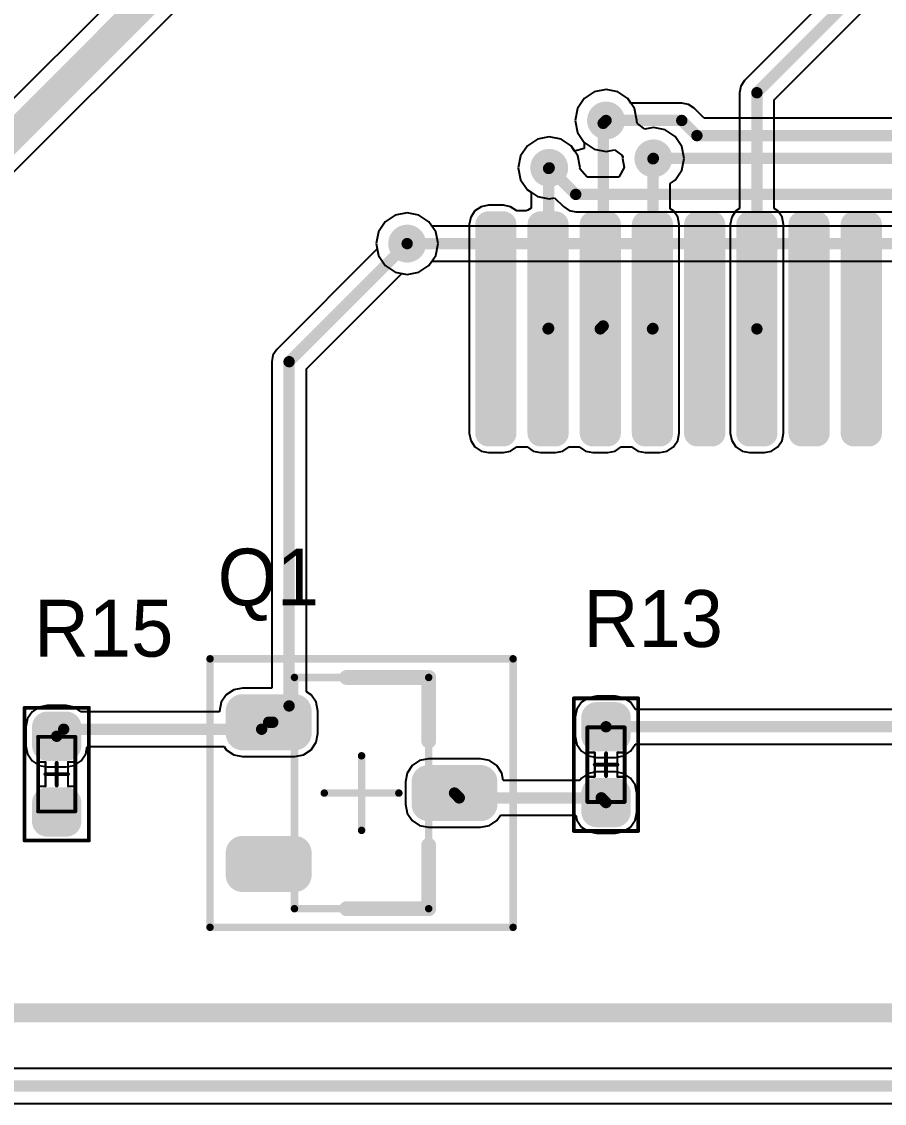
# Model space of a CAD drawing. Header units: millimetres. Extents: x -14 to 86, y -29 to 39.
# Drawn here: x 25.44 to 37.01, y -1.75 to 12.76 of the extents above; entities that cross this region are included whole.
import ezdxf

# ---------------------------------------------------------------- set-up
doc = ezdxf.new("R2010")
doc.units = ezdxf.units.MM
for name, color, linetype in [('BottomLayer', 5, 'Continuous'), ('Mechanical13', 56, 'Continuous'), ('Mechanical14', 56, 'Continuous'), ('Mechanical15', 56, 'Continuous'), ('MultiLayer', 9, 'Continuous'), ('TopLayer', 1, 'Continuous'), ('TopOverlay', 2, 'Continuous'), ('TopPaste', 8, 'Continuous'), ('TopSolder', 216, 'Continuous'), ('ViaHoleLayer', 16, 'Continuous')]:
    doc.layers.add(name, color=color, linetype=linetype)

# ---------------------------------------------------------------- blocks, each defined once
blk = doc.blocks.new('LCD_240_240_F_USH_154_33')
at = {"layer": 'TopLayer', "const_width": 0.1}
for points in [[(-3.999, -6.45, 1), (-3.899, -6.45, 1)], [(-3.799, -6.45, 1), (-3.699, -6.45, 1)], [(-3.299, -6.45, 1), (-3.199, -6.45, 1)], [(-3.099, -6.45, 1), (-2.999, -6.45, 1)], [(-2.599, -6.45, 1), (-2.499, -6.45, 1)], [(-2.399, -6.45, 1), (-2.299, -6.45, 1)], [(-1.899, -6.45, 1), (-1.799, -6.45, 1)], [(-1.699, -6.45, 1), (-1.599, -6.45, 1)], [(-1.199, -6.45, 1), (-1.099, -6.45, 1)], [(-0.999, -6.45, 1), (-0.899, -6.45, 1)], [(-0.499, -6.45, 1), (-0.399, -6.45, 1)], [(-0.299, -6.45, 1), (-0.199, -6.45, 1)], [(0.201, -6.45, 1), (0.301, -6.45, 1)], [(0.401, -6.45, 1), (0.501, -6.45, 1)], [(0.901, -6.45, 1), (1.001, -6.45, 1)], [(1.101, -6.45, 1), (1.201, -6.45, 1)], [(-3.999, -9.25, 1), (-3.899, -9.25, 1)], [(-3.799, -9.25, 1), (-3.699, -9.25, 1)], [(-3.299, -9.25, 1), (-3.199, -9.25, 1)], [(-3.099, -9.25, 1), (-2.999, -9.25, 1)], [(-2.599, -9.25, 1), (-2.499, -9.25, 1)], [(-2.399, -9.25, 1), (-2.299, -9.25, 1)], [(-1.899, -9.25, 1), (-1.799, -9.25, 1)], [(-1.699, -9.25, 1), (-1.599, -9.25, 1)], [(-1.199, -9.25, 1), (-1.099, -9.25, 1)], [(-0.999, -9.25, 1), (-0.899, -9.25, 1)], [(-0.499, -9.25, 1), (-0.399, -9.25, 1)], [(-0.299, -9.25, 1), (-0.199, -9.25, 1)], [(0.201, -9.25, 1), (0.301, -9.25, 1)], [(0.401, -9.25, 1), (0.501, -9.25, 1)], [(0.901, -9.25, 1), (1.001, -9.25, 1)], [(1.101, -9.25, 1), (1.201, -9.25, 1)]]:
    blk.add_lwpolyline(points, format="xyb", close=True, dxfattribs=at)
at = {"layer": 'TopLayer'}
for points in [[(-3.749, -6.35), (-3.949, -6.35), (-3.749, -9.35), (-3.949, -9.35)], [(-3.049, -6.35), (-3.249, -6.35), (-3.049, -9.35), (-3.249, -9.35)], [(-2.349, -6.35), (-2.549, -6.35), (-2.349, -9.35), (-2.549, -9.35)], [(-1.649, -6.35), (-1.849, -6.35), (-1.649, -9.35), (-1.849, -9.35)], [(-0.949, -6.35), (-1.149, -6.35), (-0.949, -9.35), (-1.149, -9.35)], [(-0.249, -6.35), (-0.449, -6.35), (-0.249, -9.35), (-0.449, -9.35)], [(0.451, -6.35), (0.251, -6.35), (0.451, -9.35), (0.251, -9.35)], [(1.151, -6.35), (0.951, -6.35), (1.151, -9.35), (0.951, -9.35)], [(-3.649, -6.45), (-4.049, -6.45), (-3.649, -9.25), (-4.049, -9.25)], [(-2.949, -6.45), (-3.349, -6.45), (-2.949, -9.25), (-3.349, -9.25)], [(-2.249, -6.45), (-2.649, -6.45), (-2.249, -9.25), (-2.649, -9.25)], [(-1.549, -6.45), (-1.949, -6.45), (-1.549, -9.25), (-1.949, -9.25)], [(-0.849, -6.45), (-1.249, -6.45), (-0.849, -9.25), (-1.249, -9.25)], [(-0.149, -6.45), (-0.549, -6.45), (-0.149, -9.25), (-0.549, -9.25)], [(0.551, -6.45), (0.151, -6.45), (0.551, -9.25), (0.151, -9.25)], [(1.251, -6.45), (0.851, -6.45), (1.251, -9.25), (0.851, -9.25)]]:
    blk.add_solid(points, dxfattribs=at)
at = {"layer": 'TopOverlay', "const_width": 0.254}
blk.add_lwpolyline([(-15.748, -17.018), (15.748, -17.018)], dxfattribs=at)
at = {"layer": 'TopPaste', "const_width": 0.1}
for points in [[(-3.999, -6.45, 1), (-3.899, -6.45, 1)], [(-3.799, -6.45, 1), (-3.699, -6.45, 1)], [(-3.299, -6.45, 1), (-3.199, -6.45, 1)], [(-3.099, -6.45, 1), (-2.999, -6.45, 1)], [(-2.599, -6.45, 1), (-2.499, -6.45, 1)], [(-2.399, -6.45, 1), (-2.299, -6.45, 1)], [(-1.899, -6.45, 1), (-1.799, -6.45, 1)], [(-1.699, -6.45, 1), (-1.599, -6.45, 1)], [(-1.199, -6.45, 1), (-1.099, -6.45, 1)], [(-0.999, -6.45, 1), (-0.899, -6.45, 1)], [(-0.499, -6.45, 1), (-0.399, -6.45, 1)], [(-0.299, -6.45, 1), (-0.199, -6.45, 1)], [(0.201, -6.45, 1), (0.301, -6.45, 1)], [(0.401, -6.45, 1), (0.501, -6.45, 1)], [(0.901, -6.45, 1), (1.001, -6.45, 1)], [(1.101, -6.45, 1), (1.201, -6.45, 1)], [(-3.999, -9.25, 1), (-3.899, -9.25, 1)], [(-3.799, -9.25, 1), (-3.699, -9.25, 1)], [(-3.299, -9.25, 1), (-3.199, -9.25, 1)], [(-3.099, -9.25, 1), (-2.999, -9.25, 1)], [(-2.599, -9.25, 1), (-2.499, -9.25, 1)], [(-2.399, -9.25, 1), (-2.299, -9.25, 1)], [(-1.899, -9.25, 1), (-1.799, -9.25, 1)], [(-1.699, -9.25, 1), (-1.599, -9.25, 1)], [(-1.199, -9.25, 1), (-1.099, -9.25, 1)], [(-0.999, -9.25, 1), (-0.899, -9.25, 1)], [(-0.499, -9.25, 1), (-0.399, -9.25, 1)], [(-0.299, -9.25, 1), (-0.199, -9.25, 1)], [(0.201, -9.25, 1), (0.301, -9.25, 1)], [(0.401, -9.25, 1), (0.501, -9.25, 1)], [(0.901, -9.25, 1), (1.001, -9.25, 1)], [(1.101, -9.25, 1), (1.201, -9.25, 1)]]:
    blk.add_lwpolyline(points, format="xyb", close=True, dxfattribs=at)
at = {"layer": 'TopPaste'}
for points in [[(-3.749, -6.35), (-3.949, -6.35), (-3.749, -9.35), (-3.949, -9.35)], [(-3.049, -6.35), (-3.249, -6.35), (-3.049, -9.35), (-3.249, -9.35)], [(-2.349, -6.35), (-2.549, -6.35), (-2.349, -9.35), (-2.549, -9.35)], [(-1.649, -6.35), (-1.849, -6.35), (-1.649, -9.35), (-1.849, -9.35)], [(-0.949, -6.35), (-1.149, -6.35), (-0.949, -9.35), (-1.149, -9.35)], [(-0.249, -6.35), (-0.449, -6.35), (-0.249, -9.35), (-0.449, -9.35)], [(0.451, -6.35), (0.251, -6.35), (0.451, -9.35), (0.251, -9.35)], [(1.151, -6.35), (0.951, -6.35), (1.151, -9.35), (0.951, -9.35)], [(-3.649, -6.45), (-4.049, -6.45), (-3.649, -9.25), (-4.049, -9.25)], [(-2.949, -6.45), (-3.349, -6.45), (-2.949, -9.25), (-3.349, -9.25)], [(-2.249, -6.45), (-2.649, -6.45), (-2.249, -9.25), (-2.649, -9.25)], [(-1.549, -6.45), (-1.949, -6.45), (-1.549, -9.25), (-1.949, -9.25)], [(-0.849, -6.45), (-1.249, -6.45), (-0.849, -9.25), (-1.249, -9.25)], [(-0.149, -6.45), (-0.549, -6.45), (-0.149, -9.25), (-0.549, -9.25)], [(0.551, -6.45), (0.151, -6.45), (0.551, -9.25), (0.151, -9.25)], [(1.251, -6.45), (0.851, -6.45), (1.251, -9.25), (0.851, -9.25)]]:
    blk.add_solid(points, dxfattribs=at)
at = {"layer": 'TopSolder', "const_width": 0.176}
for points in [[(-4.037, -6.45, 1), (-3.861, -6.45, 1)], [(-3.837, -6.45, 1), (-3.661, -6.45, 1)], [(-3.337, -6.45, 1), (-3.161, -6.45, 1)], [(-3.137, -6.45, 1), (-2.961, -6.45, 1)], [(-2.637, -6.45, 1), (-2.461, -6.45, 1)], [(-2.437, -6.45, 1), (-2.261, -6.45, 1)], [(-1.937, -6.45, 1), (-1.761, -6.45, 1)], [(-1.737, -6.45, 1), (-1.561, -6.45, 1)], [(-1.237, -6.45, 1), (-1.061, -6.45, 1)], [(-1.037, -6.45, 1), (-0.861, -6.45, 1)], [(-0.537, -6.45, 1), (-0.361, -6.45, 1)], [(-0.337, -6.45, 1), (-0.161, -6.45, 1)], [(0.163, -6.45, 1), (0.339, -6.45, 1)], [(0.363, -6.45, 1), (0.539, -6.45, 1)], [(0.863, -6.45, 1), (1.039, -6.45, 1)], [(1.063, -6.45, 1), (1.239, -6.45, 1)], [(-4.037, -9.25, 1), (-3.861, -9.25, 1)], [(-3.837, -9.25, 1), (-3.661, -9.25, 1)], [(-3.337, -9.25, 1), (-3.161, -9.25, 1)], [(-3.137, -9.25, 1), (-2.961, -9.25, 1)], [(-2.637, -9.25, 1), (-2.461, -9.25, 1)], [(-2.437, -9.25, 1), (-2.261, -9.25, 1)], [(-1.937, -9.25, 1), (-1.761, -9.25, 1)], [(-1.737, -9.25, 1), (-1.561, -9.25, 1)], [(-1.237, -9.25, 1), (-1.061, -9.25, 1)], [(-1.037, -9.25, 1), (-0.861, -9.25, 1)], [(-0.537, -9.25, 1), (-0.361, -9.25, 1)], [(-0.337, -9.25, 1), (-0.161, -9.25, 1)], [(0.163, -9.25, 1), (0.339, -9.25, 1)], [(0.363, -9.25, 1), (0.539, -9.25, 1)], [(0.863, -9.25, 1), (1.039, -9.25, 1)], [(1.063, -9.25, 1), (1.239, -9.25, 1)]]:
    blk.add_lwpolyline(points, format="xyb", close=True, dxfattribs=at)
at = {"layer": 'TopSolder'}
for points in [[(-3.749, -6.274), (-3.949, -6.274), (-3.749, -9.426), (-3.949, -9.426)], [(-3.049, -6.274), (-3.249, -6.274), (-3.049, -9.426), (-3.249, -9.426)], [(-2.349, -6.274), (-2.549, -6.274), (-2.349, -9.426), (-2.549, -9.426)], [(-1.649, -6.274), (-1.849, -6.274), (-1.649, -9.426), (-1.849, -9.426)], [(-0.949, -6.274), (-1.149, -6.274), (-0.949, -9.426), (-1.149, -9.426)], [(-0.249, -6.274), (-0.449, -6.274), (-0.249, -9.426), (-0.449, -9.426)], [(0.451, -6.274), (0.251, -6.274), (0.451, -9.426), (0.251, -9.426)], [(1.151, -6.274), (0.951, -6.274), (1.151, -9.426), (0.951, -9.426)], [(-3.573, -6.45), (-4.126, -6.45), (-3.573, -9.25), (-4.126, -9.25)], [(-2.873, -6.45), (-3.426, -6.45), (-2.873, -9.25), (-3.426, -9.25)], [(-2.173, -6.45), (-2.726, -6.45), (-2.173, -9.25), (-2.726, -9.25)], [(-1.473, -6.45), (-2.026, -6.45), (-1.473, -9.25), (-2.026, -9.25)], [(-0.773, -6.45), (-1.326, -6.45), (-0.773, -9.25), (-1.326, -9.25)], [(-0.073, -6.45), (-0.626, -6.45), (-0.073, -9.25), (-0.626, -9.25)], [(0.627, -6.45), (0.074, -6.45), (0.627, -9.25), (0.074, -9.25)], [(1.327, -6.45), (0.774, -6.45), (1.327, -9.25), (0.774, -9.25)]]:
    blk.add_solid(points, dxfattribs=at)
blk = doc.blocks.new('RES_0402_40')
at = {"layer": 'Mechanical13', "const_width": 0.0508}
for points in [[(-0.5, 0.25), (-0.5, -0.25)], [(-0.5, 0.25), (0.5, 0.25)], [(0, 0.152), (0, -0.152)], [(0.5, 0.25), (0.5, -0.25)], [(-0.152, 0), (0.152, 0)], [(-0.5, -0.25), (0.5, -0.25)]]:
    blk.add_lwpolyline(points, dxfattribs=at)
at = {"layer": 'Mechanical13', "const_width": 0.0254}
for points in [[(-0.513, 0.25, 1), (-0.487, 0.25, 1)], [(-0.513, 0.25, 1), (-0.487, 0.25, 1)], [(-0.013, 0.152, 1), (0.013, 0.152, 1)], [(0.487, 0.25, 1), (0.513, 0.25, 1)], [(0.487, 0.25, 1), (0.513, 0.25, 1)], [(-0.165, 0, 1), (-0.14, 0, 1)], [(0.14, 0, 1), (0.165, 0, 1)], [(-0.013, -0.152, 1), (0.013, -0.152, 1)], [(-0.513, -0.25, 1), (-0.487, -0.25, 1)], [(-0.513, -0.25, 1), (-0.487, -0.25, 1)], [(0.487, -0.25, 1), (0.513, -0.25, 1)], [(0.487, -0.25, 1), (0.513, -0.25, 1)]]:
    blk.add_lwpolyline(points, format="xyb", close=True, dxfattribs=at)
at = {"layer": 'Mechanical14', "const_width": 0.0508}
for points in [[(-0.889, 0.432), (-0.889, -0.432)], [(-0.889, 0.432), (0.889, 0.432)], [(0.889, 0.432), (0.889, -0.432)], [(-0.889, -0.432), (0.889, -0.432)]]:
    blk.add_lwpolyline(points, dxfattribs=at)
at = {"layer": 'Mechanical14', "const_width": 0.0254}
for points in [[(-0.902, 0.432, 1), (-0.876, 0.432, 1)], [(-0.902, 0.432, 1), (-0.876, 0.432, 1)], [(0.876, 0.432, 1), (0.902, 0.432, 1)], [(0.876, 0.432, 1), (0.902, 0.432, 1)], [(-0.902, -0.432, 1), (-0.876, -0.432, 1)], [(-0.902, -0.432, 1), (-0.876, -0.432, 1)], [(0.876, -0.432, 1), (0.902, -0.432, 1)], [(0.876, -0.432, 1), (0.902, -0.432, 1)]]:
    blk.add_lwpolyline(points, format="xyb", close=True, dxfattribs=at)
at = {"layer": 'TopLayer', "const_width": 0.127}
for points in [[(-0.699, 0.127, 1), (-0.571, 0.127, 1)], [(-0.445, 0.127, 1), (-0.318, 0.127, 1)], [(0.318, 0.127, 1), (0.445, 0.127, 1)], [(0.571, 0.127, 1), (0.699, 0.127, 1)], [(-0.699, -0.127, 1), (-0.571, -0.127, 1)], [(-0.445, -0.127, 1), (-0.318, -0.127, 1)], [(0.318, -0.127, 1), (0.445, -0.127, 1)], [(0.571, -0.127, 1), (0.699, -0.127, 1)]]:
    blk.add_lwpolyline(points, format="xyb", close=True, dxfattribs=at)
at = {"layer": 'TopLayer'}
for points in [[(-0.381, -0.254), (-0.381, 0.254), (-0.635, -0.254), (-0.635, 0.254)], [(0.635, -0.254), (0.635, 0.254), (0.381, -0.254), (0.381, 0.254)], [(-0.254, -0.127), (-0.254, 0.127), (-0.762, -0.127), (-0.762, 0.127)], [(0.762, -0.127), (0.762, 0.127), (0.254, -0.127), (0.254, 0.127)]]:
    blk.add_solid(points, dxfattribs=at)
at = {"layer": 'TopOverlay'}
for p, q in [((-0.165, 0.152), (-0.165, 0.241)), ((-0.165, 0.241), (0.165, 0.241)), ((0.165, 0.152), (-0.165, 0.152)), ((0.165, 0.241), (0.165, 0.152)), ((-0.165, -0.241), (-0.165, -0.152)), ((-0.165, -0.152), (0.165, -0.152)), ((0.165, -0.241), (-0.165, -0.241)), ((0.165, -0.152), (0.165, -0.241))]:
    blk.add_line(p, q, dxfattribs=at)
at = {"layer": 'TopOverlay', "const_width": 0.0254}
for points in [[(-0.165, 0.241), (-0.165, 0.152)], [(-0.165, 0.241), (0.165, 0.241)], [(-0.165, 0.152), (0.165, 0.152)], [(0.165, 0.241), (0.165, 0.152)], [(-0.165, -0.152), (-0.165, -0.241)], [(-0.165, -0.152), (0.165, -0.152)], [(0.165, -0.152), (0.165, -0.241)], [(-0.165, -0.241), (0.165, -0.241)]]:
    blk.add_lwpolyline(points, dxfattribs=at)
at = {"layer": 'TopOverlay', "const_width": 0.0127}
for points in [[(-0.171, 0.241, 1), (-0.159, 0.241, 1)], [(-0.171, 0.241, 1), (-0.159, 0.241, 1)], [(-0.171, 0.152, 1), (-0.159, 0.152, 1)], [(-0.171, 0.152, 1), (-0.159, 0.152, 1)], [(0.159, 0.241, 1), (0.171, 0.241, 1)], [(0.159, 0.241, 1), (0.171, 0.241, 1)], [(0.159, 0.152, 1), (0.171, 0.152, 1)], [(0.159, 0.152, 1), (0.171, 0.152, 1)], [(-0.171, -0.152, 1), (-0.159, -0.152, 1)], [(-0.171, -0.152, 1), (-0.159, -0.152, 1)], [(0.159, -0.152, 1), (0.171, -0.152, 1)], [(0.159, -0.152, 1), (0.171, -0.152, 1)], [(-0.171, -0.241, 1), (-0.159, -0.241, 1)], [(-0.171, -0.241, 1), (-0.159, -0.241, 1)], [(0.159, -0.241, 1), (0.171, -0.241, 1)], [(0.159, -0.241, 1), (0.171, -0.241, 1)]]:
    blk.add_lwpolyline(points, format="xyb", close=True, dxfattribs=at)
at = {"layer": 'TopPaste', "const_width": 0.127}
for points in [[(-0.699, 0.127, 1), (-0.571, 0.127, 1)], [(-0.445, 0.127, 1), (-0.318, 0.127, 1)], [(0.318, 0.127, 1), (0.445, 0.127, 1)], [(0.571, 0.127, 1), (0.699, 0.127, 1)], [(-0.699, -0.127, 1), (-0.571, -0.127, 1)], [(-0.445, -0.127, 1), (-0.318, -0.127, 1)], [(0.318, -0.127, 1), (0.445, -0.127, 1)], [(0.571, -0.127, 1), (0.699, -0.127, 1)]]:
    blk.add_lwpolyline(points, format="xyb", close=True, dxfattribs=at)
at = {"layer": 'TopPaste'}
for points in [[(-0.381, -0.254), (-0.381, 0.254), (-0.635, -0.254), (-0.635, 0.254)], [(0.635, -0.254), (0.635, 0.254), (0.381, -0.254), (0.381, 0.254)], [(-0.254, -0.127), (-0.254, 0.127), (-0.762, -0.127), (-0.762, 0.127)], [(0.762, -0.127), (0.762, 0.127), (0.254, -0.127), (0.254, 0.127)]]:
    blk.add_solid(points, dxfattribs=at)
at = {"layer": 'TopSolder', "const_width": 0.203}
for points in [[(-0.737, 0.127, 1), (-0.533, 0.127, 1)], [(-0.483, 0.127, 1), (-0.279, 0.127, 1)], [(0.279, 0.127, 1), (0.483, 0.127, 1)], [(0.533, 0.127, 1), (0.737, 0.127, 1)], [(-0.737, -0.127, 1), (-0.533, -0.127, 1)], [(-0.483, -0.127, 1), (-0.279, -0.127, 1)], [(0.279, -0.127, 1), (0.483, -0.127, 1)], [(0.533, -0.127, 1), (0.737, -0.127, 1)]]:
    blk.add_lwpolyline(points, format="xyb", close=True, dxfattribs=at)
at = {"layer": 'TopSolder'}
for points in [[(-0.381, -0.33), (-0.381, 0.33), (-0.635, -0.33), (-0.635, 0.33)], [(0.635, -0.33), (0.635, 0.33), (0.381, -0.33), (0.381, 0.33)], [(-0.178, -0.127), (-0.178, 0.127), (-0.838, -0.127), (-0.838, 0.127)], [(0.838, -0.127), (0.838, 0.127), (0.178, -0.127), (0.178, 0.127)]]:
    blk.add_solid(points, dxfattribs=at)
blk = doc.blocks.new('RES_0402_41')
at = {"layer": 'Mechanical13', "const_width": 0.0508}
for points in [[(-0.5, 0.25), (-0.5, -0.25)], [(-0.5, 0.25), (0.5, 0.25)], [(0, 0.152), (0, -0.152)], [(0.5, 0.25), (0.5, -0.25)], [(-0.152, 0), (0.152, 0)], [(-0.5, -0.25), (0.5, -0.25)]]:
    blk.add_lwpolyline(points, dxfattribs=at)
at = {"layer": 'Mechanical13', "const_width": 0.0254}
for points in [[(-0.513, 0.25, 1), (-0.487, 0.25, 1)], [(-0.513, 0.25, 1), (-0.487, 0.25, 1)], [(-0.013, 0.152, 1), (0.013, 0.152, 1)], [(0.487, 0.25, 1), (0.513, 0.25, 1)], [(0.487, 0.25, 1), (0.513, 0.25, 1)], [(-0.165, 0, 1), (-0.14, 0, 1)], [(0.14, 0, 1), (0.165, 0, 1)], [(-0.013, -0.152, 1), (0.013, -0.152, 1)], [(-0.513, -0.25, 1), (-0.487, -0.25, 1)], [(-0.513, -0.25, 1), (-0.487, -0.25, 1)], [(0.487, -0.25, 1), (0.513, -0.25, 1)], [(0.487, -0.25, 1), (0.513, -0.25, 1)]]:
    blk.add_lwpolyline(points, format="xyb", close=True, dxfattribs=at)
at = {"layer": 'Mechanical14', "const_width": 0.0508}
for points in [[(-0.889, 0.432), (-0.889, -0.432)], [(-0.889, 0.432), (0.889, 0.432)], [(0.889, 0.432), (0.889, -0.432)], [(-0.889, -0.432), (0.889, -0.432)]]:
    blk.add_lwpolyline(points, dxfattribs=at)
at = {"layer": 'Mechanical14', "const_width": 0.0254}
for points in [[(-0.902, 0.432, 1), (-0.876, 0.432, 1)], [(-0.902, 0.432, 1), (-0.876, 0.432, 1)], [(0.876, 0.432, 1), (0.902, 0.432, 1)], [(0.876, 0.432, 1), (0.902, 0.432, 1)], [(-0.902, -0.432, 1), (-0.876, -0.432, 1)], [(-0.902, -0.432, 1), (-0.876, -0.432, 1)], [(0.876, -0.432, 1), (0.902, -0.432, 1)], [(0.876, -0.432, 1), (0.902, -0.432, 1)]]:
    blk.add_lwpolyline(points, format="xyb", close=True, dxfattribs=at)
at = {"layer": 'TopLayer', "const_width": 0.127}
for points in [[(-0.699, 0.127, 1), (-0.571, 0.127, 1)], [(-0.445, 0.127, 1), (-0.318, 0.127, 1)], [(0.318, 0.127, 1), (0.445, 0.127, 1)], [(0.571, 0.127, 1), (0.699, 0.127, 1)], [(-0.699, -0.127, 1), (-0.571, -0.127, 1)], [(-0.445, -0.127, 1), (-0.318, -0.127, 1)], [(0.318, -0.127, 1), (0.445, -0.127, 1)], [(0.571, -0.127, 1), (0.699, -0.127, 1)]]:
    blk.add_lwpolyline(points, format="xyb", close=True, dxfattribs=at)
at = {"layer": 'TopLayer'}
for points in [[(-0.381, -0.254), (-0.381, 0.254), (-0.635, -0.254), (-0.635, 0.254)], [(0.635, -0.254), (0.635, 0.254), (0.381, -0.254), (0.381, 0.254)], [(-0.254, -0.127), (-0.254, 0.127), (-0.762, -0.127), (-0.762, 0.127)], [(0.762, -0.127), (0.762, 0.127), (0.254, -0.127), (0.254, 0.127)]]:
    blk.add_solid(points, dxfattribs=at)
at = {"layer": 'TopOverlay'}
for p, q in [((-0.165, 0.152), (-0.165, 0.241)), ((-0.165, 0.241), (0.165, 0.241)), ((0.165, 0.152), (-0.165, 0.152)), ((0.165, 0.241), (0.165, 0.152)), ((-0.165, -0.241), (-0.165, -0.152)), ((-0.165, -0.152), (0.165, -0.152)), ((0.165, -0.241), (-0.165, -0.241)), ((0.165, -0.152), (0.165, -0.241))]:
    blk.add_line(p, q, dxfattribs=at)
at = {"layer": 'TopOverlay', "const_width": 0.0254}
for points in [[(-0.165, 0.241), (-0.165, 0.152)], [(-0.165, 0.241), (0.165, 0.241)], [(-0.165, 0.152), (0.165, 0.152)], [(0.165, 0.241), (0.165, 0.152)], [(-0.165, -0.152), (-0.165, -0.241)], [(-0.165, -0.152), (0.165, -0.152)], [(0.165, -0.152), (0.165, -0.241)], [(-0.165, -0.241), (0.165, -0.241)]]:
    blk.add_lwpolyline(points, dxfattribs=at)
at = {"layer": 'TopOverlay', "const_width": 0.0127}
for points in [[(-0.171, 0.241, 1), (-0.159, 0.241, 1)], [(-0.171, 0.241, 1), (-0.159, 0.241, 1)], [(-0.171, 0.152, 1), (-0.159, 0.152, 1)], [(-0.171, 0.152, 1), (-0.159, 0.152, 1)], [(0.159, 0.241, 1), (0.171, 0.241, 1)], [(0.159, 0.241, 1), (0.171, 0.241, 1)], [(0.159, 0.152, 1), (0.171, 0.152, 1)], [(0.159, 0.152, 1), (0.171, 0.152, 1)], [(-0.171, -0.152, 1), (-0.159, -0.152, 1)], [(-0.171, -0.152, 1), (-0.159, -0.152, 1)], [(0.159, -0.152, 1), (0.171, -0.152, 1)], [(0.159, -0.152, 1), (0.171, -0.152, 1)], [(-0.171, -0.241, 1), (-0.159, -0.241, 1)], [(-0.171, -0.241, 1), (-0.159, -0.241, 1)], [(0.159, -0.241, 1), (0.171, -0.241, 1)], [(0.159, -0.241, 1), (0.171, -0.241, 1)]]:
    blk.add_lwpolyline(points, format="xyb", close=True, dxfattribs=at)
at = {"layer": 'TopPaste', "const_width": 0.127}
for points in [[(-0.699, 0.127, 1), (-0.571, 0.127, 1)], [(-0.445, 0.127, 1), (-0.318, 0.127, 1)], [(0.318, 0.127, 1), (0.445, 0.127, 1)], [(0.571, 0.127, 1), (0.699, 0.127, 1)], [(-0.699, -0.127, 1), (-0.571, -0.127, 1)], [(-0.445, -0.127, 1), (-0.318, -0.127, 1)], [(0.318, -0.127, 1), (0.445, -0.127, 1)], [(0.571, -0.127, 1), (0.699, -0.127, 1)]]:
    blk.add_lwpolyline(points, format="xyb", close=True, dxfattribs=at)
at = {"layer": 'TopPaste'}
for points in [[(-0.381, -0.254), (-0.381, 0.254), (-0.635, -0.254), (-0.635, 0.254)], [(0.635, -0.254), (0.635, 0.254), (0.381, -0.254), (0.381, 0.254)], [(-0.254, -0.127), (-0.254, 0.127), (-0.762, -0.127), (-0.762, 0.127)], [(0.762, -0.127), (0.762, 0.127), (0.254, -0.127), (0.254, 0.127)]]:
    blk.add_solid(points, dxfattribs=at)
at = {"layer": 'TopSolder', "const_width": 0.203}
for points in [[(-0.737, 0.127, 1), (-0.533, 0.127, 1)], [(-0.483, 0.127, 1), (-0.279, 0.127, 1)], [(0.279, 0.127, 1), (0.483, 0.127, 1)], [(0.533, 0.127, 1), (0.737, 0.127, 1)], [(-0.737, -0.127, 1), (-0.533, -0.127, 1)], [(-0.483, -0.127, 1), (-0.279, -0.127, 1)], [(0.279, -0.127, 1), (0.483, -0.127, 1)], [(0.533, -0.127, 1), (0.737, -0.127, 1)]]:
    blk.add_lwpolyline(points, format="xyb", close=True, dxfattribs=at)
at = {"layer": 'TopSolder'}
for points in [[(-0.381, -0.33), (-0.381, 0.33), (-0.635, -0.33), (-0.635, 0.33)], [(0.635, -0.33), (0.635, 0.33), (0.381, -0.33), (0.381, 0.33)], [(-0.178, -0.127), (-0.178, 0.127), (-0.838, -0.127), (-0.838, 0.127)], [(0.838, -0.127), (0.838, 0.127), (0.178, -0.127), (0.178, 0.127)]]:
    blk.add_solid(points, dxfattribs=at)
blk = doc.blocks.new('SOT23_3_47')
at = {"layer": 'Mechanical13', "const_width": 0.1}
for points in [[(-0.9, -1.55), (-0.9, 1.55)], [(-0.9, 1.55), (0.9, 1.55)], [(0.9, -1.55), (0.9, 1.55)], [(-0.9, -1.55), (0.9, -1.55)]]:
    blk.add_lwpolyline(points, dxfattribs=at)
at = {"layer": 'Mechanical13', "const_width": 0.05}
for points in [[(-0.925, 1.55, 1), (-0.875, 1.55, 1)], [(-0.925, 1.55, 1), (-0.875, 1.55, 1)], [(0.875, 1.55, 1), (0.925, 1.55, 1)], [(0.875, 1.55, 1), (0.925, 1.55, 1)], [(-0.925, -1.55, 1), (-0.875, -1.55, 1)], [(-0.925, -1.55, 1), (-0.875, -1.55, 1)], [(0.875, -1.55, 1), (0.925, -1.55, 1)], [(0.875, -1.55, 1), (0.925, -1.55, 1)]]:
    blk.add_lwpolyline(points, format="xyb", close=True, dxfattribs=at)
at = {"layer": 'Mechanical15', "const_width": 0.1}
for points in [[(-2.032, -1.8), (-2.032, 1.8)], [(-2.032, 1.8), (2.032, 1.8)], [(2.032, -1.8), (2.032, 1.8)], [(0, -0.5), (0, 0.5)], [(-0.5, 0), (0.5, 0)], [(-2.032, -1.8), (2.032, -1.8)]]:
    blk.add_lwpolyline(points, dxfattribs=at)
at = {"layer": 'Mechanical15', "const_width": 0.05}
for points in [[(-2.057, 1.8, 1), (-2.007, 1.8, 1)], [(-2.057, 1.8, 1), (-2.007, 1.8, 1)], [(2.007, 1.8, 1), (2.057, 1.8, 1)], [(2.007, 1.8, 1), (2.057, 1.8, 1)], [(-0.025, 0.5, 1), (0.025, 0.5, 1)], [(-0.525, 0, 1), (-0.475, 0, 1)], [(0.475, 0, 1), (0.525, 0, 1)], [(-0.025, -0.5, 1), (0.025, -0.5, 1)], [(-2.057, -1.8, 1), (-2.007, -1.8, 1)], [(-2.057, -1.8, 1), (-2.007, -1.8, 1)], [(2.007, -1.8, 1), (2.057, -1.8, 1)], [(2.007, -1.8, 1), (2.057, -1.8, 1)]]:
    blk.add_lwpolyline(points, format="xyb", close=True, dxfattribs=at)
at = {"layer": 'TopLayer', "const_width": 0.15}
for points in [[(-1.671, 1.1, 1), (-1.521, 1.1, 1)], [(-0.971, 1.1, 1), (-0.821, 1.1, 1)], [(-1.671, 0.8, 1), (-1.521, 0.8, 1)], [(-0.971, 0.8, 1), (-0.821, 0.8, 1)], [(0.821, 0.15, 1), (0.971, 0.15, 1)], [(1.521, 0.15, 1), (1.671, 0.15, 1)], [(0.821, -0.15, 1), (0.971, -0.15, 1)], [(1.521, -0.15, 1), (1.671, -0.15, 1)], [(-1.671, -0.8, 1), (-1.521, -0.8, 1)], [(-0.971, -0.8, 1), (-0.821, -0.8, 1)], [(-1.671, -1.1, 1), (-1.521, -1.1, 1)], [(-0.971, -1.1, 1), (-0.821, -1.1, 1)]]:
    blk.add_lwpolyline(points, format="xyb", close=True, dxfattribs=at)
at = {"layer": 'TopLayer'}
for points in [[(-0.896, 0.65), (-0.896, 1.25), (-1.596, 0.65), (-1.596, 1.25)], [(-0.746, 0.8), (-0.746, 1.1), (-1.746, 0.8), (-1.746, 1.1)], [(1.596, -0.3), (1.596, 0.3), (0.896, -0.3), (0.896, 0.3)], [(1.746, -0.15), (1.746, 0.15), (0.746, -0.15), (0.746, 0.15)], [(-0.896, -1.25), (-0.896, -0.65), (-1.596, -1.25), (-1.596, -0.65)], [(-0.746, -1.1), (-0.746, -0.8), (-1.746, -1.1), (-1.746, -0.8)]]:
    blk.add_solid(points, dxfattribs=at)
at = {"layer": 'TopOverlay', "const_width": 0.2}
for points in [[(-0.2, 1.55), (0.9, 1.55)], [(0.9, 0.7), (0.9, 1.55)], [(0.9, -1.55), (0.9, -0.7)], [(-0.2, -1.55), (0.9, -1.55)]]:
    blk.add_lwpolyline(points, dxfattribs=at)
at = {"layer": 'TopOverlay', "const_width": 0.1}
for points in [[(-0.25, 1.55, 1), (-0.15, 1.55, 1)], [(0.85, 1.55, 1), (0.95, 1.55, 1)], [(0.85, 1.55, 1), (0.95, 1.55, 1)], [(0.85, 0.7, 1), (0.95, 0.7, 1)], [(0.85, -0.7, 1), (0.95, -0.7, 1)], [(-0.25, -1.55, 1), (-0.15, -1.55, 1)], [(0.85, -1.55, 1), (0.95, -1.55, 1)], [(0.85, -1.55, 1), (0.95, -1.55, 1)]]:
    blk.add_lwpolyline(points, format="xyb", close=True, dxfattribs=at)
at = {"layer": 'TopPaste', "const_width": 0.15}
for points in [[(-1.671, 1.1, 1), (-1.521, 1.1, 1)], [(-0.971, 1.1, 1), (-0.821, 1.1, 1)], [(-1.671, 0.8, 1), (-1.521, 0.8, 1)], [(-0.971, 0.8, 1), (-0.821, 0.8, 1)], [(0.821, 0.15, 1), (0.971, 0.15, 1)], [(1.521, 0.15, 1), (1.671, 0.15, 1)], [(0.821, -0.15, 1), (0.971, -0.15, 1)], [(1.521, -0.15, 1), (1.671, -0.15, 1)], [(-1.671, -0.8, 1), (-1.521, -0.8, 1)], [(-0.971, -0.8, 1), (-0.821, -0.8, 1)], [(-1.671, -1.1, 1), (-1.521, -1.1, 1)], [(-0.971, -1.1, 1), (-0.821, -1.1, 1)]]:
    blk.add_lwpolyline(points, format="xyb", close=True, dxfattribs=at)
at = {"layer": 'TopPaste'}
for points in [[(-0.896, 0.65), (-0.896, 1.25), (-1.596, 0.65), (-1.596, 1.25)], [(-0.746, 0.8), (-0.746, 1.1), (-1.746, 0.8), (-1.746, 1.1)], [(1.596, -0.3), (1.596, 0.3), (0.896, -0.3), (0.896, 0.3)], [(1.746, -0.15), (1.746, 0.15), (0.746, -0.15), (0.746, 0.15)], [(-0.896, -1.25), (-0.896, -0.65), (-1.596, -1.25), (-1.596, -0.65)], [(-0.746, -1.1), (-0.746, -0.8), (-1.746, -1.1), (-1.746, -0.8)]]:
    blk.add_solid(points, dxfattribs=at)
at = {"layer": 'TopSolder', "const_width": 0.226}
for points in [[(-1.709, 1.1, 1), (-1.483, 1.1, 1)], [(-1.009, 1.1, 1), (-0.783, 1.1, 1)], [(-1.709, 0.8, 1), (-1.483, 0.8, 1)], [(-1.009, 0.8, 1), (-0.783, 0.8, 1)], [(0.783, 0.15, 1), (1.009, 0.15, 1)], [(1.483, 0.15, 1), (1.709, 0.15, 1)], [(0.783, -0.15, 1), (1.009, -0.15, 1)], [(1.483, -0.15, 1), (1.709, -0.15, 1)], [(-1.709, -0.8, 1), (-1.483, -0.8, 1)], [(-1.009, -0.8, 1), (-0.783, -0.8, 1)], [(-1.709, -1.1, 1), (-1.483, -1.1, 1)], [(-1.009, -1.1, 1), (-0.783, -1.1, 1)]]:
    blk.add_lwpolyline(points, format="xyb", close=True, dxfattribs=at)
at = {"layer": 'TopSolder'}
for points in [[(-0.896, 0.574), (-0.896, 1.326), (-1.596, 0.574), (-1.596, 1.326)], [(-0.67, 0.8), (-0.67, 1.1), (-1.822, 0.8), (-1.822, 1.1)], [(1.596, -0.376), (1.596, 0.376), (0.896, -0.376), (0.896, 0.376)], [(1.822, -0.15), (1.822, 0.15), (0.67, -0.15), (0.67, 0.15)], [(-0.896, -1.326), (-0.896, -0.574), (-1.596, -1.326), (-1.596, -0.574)], [(-0.67, -1.1), (-0.67, -0.8), (-1.822, -1.1), (-1.822, -0.8)]]:
    blk.add_solid(points, dxfattribs=at)

msp = doc.modelspace()

# ---------------------------------------------------------------- linework, layer by layer
at = {"layer": 'BottomLayer'}
for p, q in [((33.115, 11.813), (32.981, 11.723)), ((33.274, 11.844), (33.115, 11.813)), ((33.433, 11.813), (33.274, 11.844)), ((33.567, 11.723), (33.433, 11.813)), ((32.981, 11.723), (32.891, 11.589)), ((33.607, 11.663), (33.567, 11.723)), ((34.29, 11.663), (33.607, 11.663)), ((34.379, 11.645), (34.29, 11.663)), ((34.455, 11.595), (34.379, 11.645)), ((32.891, 11.589), (32.86, 11.43)), ((34.59, 11.46), (34.455, 11.595)), ((41.56, 11.46), (34.59, 11.46)), ((32.86, 11.43), (32.891, 11.271)), ((32.353, 11.178), (32.219, 11.088)), ((32.512, 11.209), (32.353, 11.178)), ((32.671, 11.178), (32.512, 11.209)), ((32.805, 11.088), (32.671, 11.178)), ((32.891, 11.271), (32.981, 11.137)), ((32.219, 11.088), (32.129, 10.954)), ((32.895, 10.954), (32.805, 11.088)), ((32.981, 11.137), (33.115, 11.047)), ((33.115, 11.047), (33.274, 11.016)), ((33.274, 11.016), (33.388, 11.038)), ((33.388, 11.038), (33.484, 10.965)), ((32.129, 10.954), (32.098, 10.795)), ((32.926, 10.795), (32.895, 10.954)), ((33.484, 10.965), (33.498, 10.941)), ((33.498, 10.941), (33.495, 10.922)), ((33.495, 10.922), (33.519, 10.799)), ((32.098, 10.795), (32.129, 10.636)), ((32.924, 10.783), (32.926, 10.795)), ((33.019, 10.672), (32.924, 10.783)), ((33.519, 10.799), (33.446, 10.672)), ((32.129, 10.636), (32.219, 10.502)), ((33.446, 10.672), (33.019, 10.672)), ((32.219, 10.502), (32.353, 10.412)), ((32.353, 10.412), (32.512, 10.381)), ((32.512, 10.381), (32.583, 10.395)), ((32.583, 10.395), (32.703, 10.275)), ((30.448, 10.162), (30.314, 10.072)), ((30.607, 10.193), (30.448, 10.162)), ((30.766, 10.162), (30.607, 10.193)), ((30.9, 10.072), (30.766, 10.162)), ((32.703, 10.275), (32.778, 10.224)), ((32.778, 10.224), (32.868, 10.206)), ((32.868, 10.206), (42.317, 10.206)), ((30.314, 10.072), (30.224, 9.938)), ((30.94, 10.012), (30.9, 10.072)), ((45.242, 10.012), (30.94, 10.012)), ((30.224, 9.938), (30.193, 9.779)), ((30.193, 9.779), (30.224, 9.62)), ((30.224, 9.62), (30.314, 9.486)), ((30.314, 9.486), (30.448, 9.396)), ((30.766, 9.396), (30.9, 9.486)), ((30.9, 9.486), (30.94, 9.546)), ((30.94, 9.546), (45.339, 9.546)), ((30.448, 9.396), (30.607, 9.365)), ((30.607, 9.365), (30.766, 9.396)), ((46.523, -1.281), (-5.534, -1.281)), ((-10.18, -1.747), (46.619, -1.747))]:
    msp.add_line(p, q, dxfattribs=at)
for points, const_width in [([(33.147, 11.43, 1), (33.401, 11.43, 1)], 0.254), ([(33.236, 11.43, 1), (33.312, 11.43, 1)], 0.0762), ([(34.252, 11.43, 1), (34.328, 11.43, 1)], 0.0762), ([(34.252, 11.43, 1), (34.328, 11.43, 1)], 0.0762), ([(33.782, 10.922, 1), (34.036, 10.922, 1)], 0.254), ([(34.455, 11.227, 1), (34.531, 11.227, 1)], 0.0762), ([(34.455, 11.227, 1), (34.531, 11.227, 1)], 0.0762), ([(32.385, 10.795, 1), (32.639, 10.795, 1)], 0.254), ([(33.871, 10.922, 1), (33.947, 10.922, 1)], 0.0762), ([(32.474, 10.795, 1), (32.55, 10.795, 1)], 0.0762), ([(32.83, 10.439, 1), (32.906, 10.439, 1)], 0.0762), ([(32.83, 10.439, 1), (32.906, 10.439, 1)], 0.0762), ([(30.48, 9.779, 1), (30.734, 9.779, 1)], 0.254), ([(30.569, 9.779, 1), (30.645, 9.779, 1)], 0.0762)]:
    msp.add_lwpolyline(points, format="xyb", close=True, dxfattribs=dict(at, const_width=const_width))
at = {"layer": 'BottomLayer', "const_width": 0.152}
for points in [[(33.274, 11.43), (34.29, 11.43)], [(34.29, 11.43), (34.493, 11.227)], [(34.493, 11.227), (41.657, 11.227)], [(33.909, 10.922), (42.117, 10.922)], [(32.512, 10.795), (32.868, 10.439)], [(32.868, 10.439), (42.317, 10.439)], [(30.607, 9.779), (45.339, 9.779)], [(-10.277, -1.514), (46.619, -1.514)]]:
    msp.add_lwpolyline(points, dxfattribs=at)
at = {"layer": 'MultiLayer', "const_width": 0.254}
for points in [[(33.147, 11.43, 1), (33.401, 11.43, 1)], [(33.782, 10.922, 1), (34.036, 10.922, 1)], [(32.385, 10.795, 1), (32.639, 10.795, 1)], [(30.48, 9.779, 1), (30.734, 9.779, 1)]]:
    msp.add_lwpolyline(points, format="xyb", close=True, dxfattribs=at)
at = {"layer": 'TopLayer'}
for p, q in [((22.451, 7.86), (32.739, 18.148)), ((31.678, 18.075), (22.059, 8.457)), ((36.538, 13.373), (35.132, 11.967)), ((35.53, 11.705), (36.8, 12.975)), ((35.132, 11.967), (35.082, 11.891)), ((33.115, 11.813), (32.981, 11.723)), ((33.274, 11.844), (33.115, 11.813)), ((33.433, 11.813), (33.274, 11.844)), ((33.567, 11.723), (33.433, 11.813)), ((35.082, 11.891), (35.064, 11.802)), ((35.064, 11.802), (35.064, 10.251)), ((32.981, 11.723), (32.891, 11.589)), ((33.657, 11.589), (33.567, 11.723)), ((35.53, 10.251), (35.53, 11.705)), ((32.891, 11.589), (32.86, 11.43)), ((33.688, 11.43), (33.657, 11.589)), ((32.86, 11.43), (32.891, 11.271)), ((33.685, 11.411), (33.688, 11.43)), ((33.699, 11.387), (33.685, 11.411)), ((33.795, 11.314), (33.699, 11.387)), ((33.909, 11.336), (33.795, 11.314)), ((34.068, 11.305), (33.909, 11.336)), ((32.353, 11.178), (32.219, 11.088)), ((32.512, 11.209), (32.353, 11.178)), ((32.671, 11.178), (32.512, 11.209)), ((32.805, 11.088), (32.671, 11.178)), ((32.891, 11.271), (32.981, 11.137)), ((34.202, 11.215), (34.068, 11.305)), ((34.292, 11.081), (34.202, 11.215)), ((32.219, 11.088), (32.129, 10.954)), ((32.851, 11.019), (32.805, 11.088)), ((32.98, 11.055), (32.851, 11.019)), ((32.983, 11.136), (32.98, 11.055)), ((32.981, 11.137), (32.983, 11.136)), ((34.323, 10.922), (34.292, 11.081)), ((32.129, 10.954), (32.098, 10.795)), ((34.292, 10.763), (34.323, 10.922)), ((32.098, 10.795), (32.129, 10.636)), ((34.202, 10.629), (34.292, 10.763)), ((32.129, 10.636), (32.219, 10.502)), ((34.136, 10.585), (34.202, 10.629)), ((32.219, 10.502), (32.271, 10.467)), ((32.271, 10.467), (32.271, 10.256)), ((34.136, 10.247), (34.136, 10.585)), ((30.448, 10.162), (30.314, 10.072)), ((30.607, 10.193), (30.448, 10.162)), ((30.766, 10.162), (30.607, 10.193)), ((30.9, 10.072), (30.766, 10.162)), ((31.515, 10.218), (31.459, 10.134)), ((31.599, 10.274), (31.515, 10.218)), ((31.697, 10.293), (31.599, 10.274)), ((31.897, 10.293), (31.697, 10.293)), ((31.995, 10.274), (31.897, 10.293)), ((32.079, 10.218), (31.995, 10.274)), ((32.204, 10.218), (32.079, 10.218)), ((32.227, 10.226), (32.204, 10.218)), ((32.271, 10.256), (32.227, 10.226)), ((34.179, 10.218), (34.136, 10.247)), ((34.235, 10.134), (34.179, 10.218)), ((35.015, 10.218), (34.959, 10.134)), ((35.064, 10.251), (35.015, 10.218)), ((35.579, 10.218), (35.53, 10.251)), ((35.635, 10.134), (35.579, 10.218)), ((30.314, 10.072), (30.224, 9.938)), ((30.99, 9.938), (30.9, 10.072)), ((31.459, 10.134), (31.44, 10.036)), ((31.44, 10.036), (31.44, 7.236)), ((34.254, 10.036), (34.235, 10.134)), ((34.254, 7.236), (34.254, 10.036)), ((34.959, 10.134), (34.94, 10.036)), ((34.94, 10.036), (34.94, 7.236)), ((35.654, 10.036), (35.635, 10.134)), ((35.654, 7.236), (35.654, 10.036)), ((30.224, 9.938), (30.193, 9.779)), ((31.021, 9.779), (30.99, 9.938)), ((30.193, 9.779), (30.207, 9.708)), ((30.99, 9.62), (31.021, 9.779)), ((30.207, 9.708), (28.859, 8.361)), ((30.9, 9.486), (30.99, 9.62)), ((30.766, 9.396), (30.9, 9.486)), ((29.257, 8.099), (30.536, 9.379)), ((30.536, 9.379), (30.607, 9.365)), ((30.607, 9.365), (30.766, 9.396)), ((28.808, 8.285), (28.791, 8.196)), ((28.859, 8.361), (28.808, 8.285)), ((28.791, 8.196), (28.791, 3.821)), ((29.257, 3.772), (29.257, 8.099)), ((31.44, 7.236), (31.459, 7.138)), ((31.459, 7.138), (31.515, 7.054)), ((34.179, 7.054), (34.235, 7.138)), ((34.235, 7.138), (34.254, 7.236)), ((34.94, 7.236), (34.959, 7.138)), ((34.959, 7.138), (35.015, 7.054)), ((35.579, 7.054), (35.635, 7.138)), ((35.635, 7.138), (35.654, 7.236)), ((31.515, 7.054), (31.599, 6.998)), ((31.599, 6.998), (31.697, 6.979)), ((31.697, 6.979), (31.897, 6.979)), ((31.897, 6.979), (31.995, 6.998)), ((31.995, 6.998), (32.079, 7.054)), ((32.079, 7.054), (32.215, 7.054)), ((32.215, 7.054), (32.299, 6.998)), ((32.299, 6.998), (32.397, 6.979)), ((32.397, 6.979), (32.597, 6.979)), ((32.597, 6.979), (32.695, 6.998)), ((32.695, 6.998), (32.779, 7.054)), ((32.779, 7.054), (32.915, 7.054)), ((32.915, 7.054), (32.999, 6.998)), ((32.999, 6.998), (33.097, 6.979)), ((33.097, 6.979), (33.297, 6.979)), ((33.297, 6.979), (33.395, 6.998)), ((33.395, 6.998), (33.479, 7.054)), ((33.479, 7.054), (33.615, 7.054)), ((33.615, 7.054), (33.699, 6.998)), ((33.699, 6.998), (33.797, 6.979)), ((33.797, 6.979), (33.997, 6.979)), ((33.997, 6.979), (34.095, 6.998)), ((34.095, 6.998), (34.179, 7.054)), ((35.015, 7.054), (35.099, 6.998)), ((35.099, 6.998), (35.197, 6.979)), ((35.197, 6.979), (35.397, 6.979)), ((35.397, 6.979), (35.495, 6.998)), ((35.495, 6.998), (35.579, 7.054)), ((28.282, 3.798), (28.182, 3.731)), ((28.4, 3.821), (28.282, 3.798)), ((28.791, 3.821), (28.4, 3.821)), ((29.318, 3.731), (29.257, 3.772)), ((28.115, 3.631), (28.092, 3.513)), ((28.182, 3.731), (28.115, 3.631)), ((29.385, 3.631), (29.318, 3.731)), ((29.408, 3.513), (29.385, 3.631)), ((32.946, 3.63), (32.884, 3.538)), ((33.038, 3.692), (32.946, 3.63)), ((33.147, 3.714), (33.038, 3.692)), ((33.401, 3.714), (33.147, 3.714)), ((33.51, 3.692), (33.401, 3.714)), ((33.602, 3.63), (33.51, 3.692)), ((33.664, 3.538), (33.602, 3.63)), ((25.58, 3.503), (25.518, 3.411)), ((25.672, 3.565), (25.58, 3.503)), ((25.781, 3.587), (25.672, 3.565)), ((26.035, 3.587), (25.781, 3.587)), ((26.144, 3.565), (26.035, 3.587)), ((26.236, 3.503), (26.144, 3.565)), ((26.237, 3.502), (26.236, 3.503)), ((28.092, 3.502), (26.237, 3.502)), ((28.092, 3.513), (28.092, 3.502)), ((29.408, 3.213), (29.408, 3.513)), ((32.884, 3.538), (32.862, 3.429)), ((33.665, 3.535), (33.664, 3.538)), ((37.876, 3.535), (33.665, 3.535)), ((25.518, 3.411), (25.496, 3.302)), ((32.862, 3.429), (32.862, 3.175)), ((25.496, 3.302), (25.496, 3.048)), ((29.385, 3.095), (29.408, 3.213)), ((25.496, 3.048), (25.518, 2.939)), ((29.318, 2.995), (29.385, 3.095)), ((32.862, 3.175), (32.884, 3.066)), ((32.884, 3.066), (32.946, 2.974)), ((33.602, 2.974), (33.664, 3.066)), ((33.664, 3.066), (33.665, 3.069)), ((33.665, 3.069), (37.973, 3.069)), ((25.518, 2.939), (25.58, 2.847)), ((26.236, 2.847), (26.298, 2.939)), ((26.298, 2.939), (26.317, 3.036)), ((26.317, 3.036), (28.155, 3.036)), ((28.155, 3.036), (28.182, 2.995)), ((28.182, 2.995), (28.282, 2.928)), ((28.282, 2.928), (28.4, 2.905)), ((28.4, 2.905), (29.1, 2.905)), ((29.1, 2.905), (29.218, 2.928)), ((29.218, 2.928), (29.318, 2.995)), ((32.946, 2.974), (33.038, 2.912)), ((33.038, 2.912), (33.147, 2.89)), ((33.401, 2.89), (33.51, 2.912)), ((33.51, 2.912), (33.602, 2.974)), ((25.58, 2.847), (25.672, 2.785)), ((25.672, 2.785), (25.781, 2.763)), ((25.781, 2.763), (26.035, 2.763)), ((26.035, 2.763), (26.144, 2.785)), ((26.144, 2.785), (26.236, 2.847)), ((30.674, 2.781), (30.607, 2.681)), ((30.774, 2.848), (30.674, 2.781)), ((30.892, 2.871), (30.774, 2.848)), ((31.592, 2.871), (30.892, 2.871)), ((31.71, 2.848), (31.592, 2.871)), ((31.81, 2.781), (31.71, 2.848)), ((31.877, 2.681), (31.81, 2.781)), ((33.147, 2.89), (33.401, 2.89)), ((30.607, 2.681), (30.584, 2.563)), ((31.896, 2.583), (31.877, 2.681)), ((32.946, 2.614), (32.924, 2.583)), ((33.038, 2.676), (32.946, 2.614)), ((33.147, 2.698), (33.038, 2.676)), ((33.401, 2.698), (33.147, 2.698)), ((33.51, 2.676), (33.401, 2.698)), ((33.602, 2.614), (33.51, 2.676)), ((33.664, 2.522), (33.602, 2.614)), ((30.584, 2.563), (30.584, 2.263)), ((32.924, 2.583), (31.896, 2.583)), ((33.686, 2.413), (33.664, 2.522)), ((33.686, 2.159), (33.686, 2.413)), ((30.584, 2.263), (30.607, 2.145)), ((30.607, 2.145), (30.674, 2.045)), ((30.674, 2.045), (30.774, 1.978)), ((31.71, 1.978), (31.81, 2.045)), ((31.81, 2.045), (31.858, 2.116)), ((31.858, 2.116), (32.871, 2.116)), ((32.871, 2.116), (32.884, 2.05)), ((32.884, 2.05), (32.946, 1.958)), ((33.602, 1.958), (33.664, 2.05)), ((33.664, 2.05), (33.686, 2.159)), ((30.774, 1.978), (30.892, 1.955)), ((30.892, 1.955), (31.592, 1.955)), ((31.592, 1.955), (31.71, 1.978)), ((32.946, 1.958), (33.038, 1.896)), ((33.038, 1.896), (33.147, 1.874)), ((33.401, 1.874), (33.51, 1.896)), ((33.51, 1.896), (33.602, 1.958)), ((33.147, 1.874), (33.401, 1.874))]:
    msp.add_line(p, q, dxfattribs=at)
for points, const_width in [([(22.204, 8.107), (32.639, 18.542)], 0.381), ([(35.297, 11.802), (36.703, 13.208)], 0.152), ([(35.297, 8.636), (35.297, 11.802)], 0.152), ([(33.236, 11.392), (33.274, 11.43)], 0.152), ([(33.236, 8.675), (33.236, 11.392)], 0.152), ([(33.903, 10.916), (33.909, 10.922)], 0.152), ([(33.903, 8.642), (33.903, 10.916)], 0.152), ([(32.504, 10.787), (32.512, 10.795)], 0.152), ([(32.504, 8.644), (32.504, 10.787)], 0.152), ([(29.024, 8.196), (30.607, 9.779)], 0.152), ([(32.497, 8.636), (32.504, 8.644)], 0.152), ([(33.197, 8.636), (33.236, 8.675)], 0.152), ([(33.897, 8.636), (33.903, 8.642)], 0.152), ([(29.024, 3.581), (29.024, 8.196)], 0.152), ([(28.806, 3.363), (29.024, 3.581)], 0.152), ([(25.908, 3.175), (26.002, 3.269)], 0.152), ([(26.002, 3.269), (28.656, 3.269)], 0.152), ([(28.656, 3.269), (28.75, 3.363)], 0.152), ([(28.75, 3.363), (28.806, 3.363)], 0.152), ([(33.274, 3.302), (37.973, 3.302)], 0.152), ([(31.242, 2.413), (31.305, 2.349)], 0.152), ([(31.305, 2.349), (33.211, 2.349)], 0.152), ([(33.211, 2.349), (33.274, 2.286)], 0.152)]:
    msp.add_lwpolyline(points, dxfattribs=dict(at, const_width=const_width))
for points, const_width in [([(35.259, 11.802, 1), (35.335, 11.802, 1)], 0.0762), ([(35.259, 11.802, 1), (35.335, 11.802, 1)], 0.0762), ([(33.147, 11.43, 1), (33.401, 11.43, 1)], 0.254), ([(33.197, 11.392, 1), (33.274, 11.392, 1)], 0.0762), ([(33.197, 11.392, 1), (33.274, 11.392, 1)], 0.0762), ([(33.236, 11.43, 1), (33.312, 11.43, 1)], 0.0762), ([(33.782, 10.922, 1), (34.036, 10.922, 1)], 0.254), ([(32.385, 10.795, 1), (32.639, 10.795, 1)], 0.254), ([(33.865, 10.916, 1), (33.941, 10.916, 1)], 0.0762), ([(33.865, 10.916, 1), (33.941, 10.916, 1)], 0.0762), ([(33.871, 10.922, 1), (33.947, 10.922, 1)], 0.0762), ([(32.466, 10.787, 1), (32.543, 10.787, 1)], 0.0762), ([(32.466, 10.787, 1), (32.543, 10.787, 1)], 0.0762), ([(32.474, 10.795, 1), (32.55, 10.795, 1)], 0.0762), ([(30.48, 9.779, 1), (30.734, 9.779, 1)], 0.254), ([(30.569, 9.779, 1), (30.645, 9.779, 1)], 0.0762), ([(32.459, 8.636, 1), (32.535, 8.636, 1)], 0.0762), ([(32.466, 8.644, 1), (32.543, 8.644, 1)], 0.0762), ([(32.466, 8.644, 1), (32.543, 8.644, 1)], 0.0762), ([(33.159, 8.636, 1), (33.235, 8.636, 1)], 0.0762), ([(33.197, 8.675, 1), (33.274, 8.675, 1)], 0.0762), ([(33.197, 8.675, 1), (33.274, 8.675, 1)], 0.0762), ([(33.859, 8.636, 1), (33.935, 8.636, 1)], 0.0762), ([(33.865, 8.642, 1), (33.941, 8.642, 1)], 0.0762), ([(33.865, 8.642, 1), (33.941, 8.642, 1)], 0.0762), ([(35.259, 8.636, 1), (35.335, 8.636, 1)], 0.0762), ([(28.986, 8.196, 1), (29.062, 8.196, 1)], 0.0762), ([(28.986, 8.196, 1), (29.062, 8.196, 1)], 0.0762), ([(28.986, 3.581, 1), (29.062, 3.581, 1)], 0.0762), ([(28.986, 3.581, 1), (29.062, 3.581, 1)], 0.0762), ([(25.964, 3.269, 1), (26.04, 3.269, 1)], 0.0762), ([(25.964, 3.269, 1), (26.04, 3.269, 1)], 0.0762), ([(28.618, 3.269, 1), (28.694, 3.269, 1)], 0.0762), ([(28.618, 3.269, 1), (28.694, 3.269, 1)], 0.0762), ([(28.712, 3.363, 1), (28.788, 3.363, 1)], 0.0762), ([(28.712, 3.363, 1), (28.788, 3.363, 1)], 0.0762), ([(28.768, 3.363, 1), (28.844, 3.363, 1)], 0.0762), ([(28.768, 3.363, 1), (28.844, 3.363, 1)], 0.0762), ([(33.236, 3.302, 1), (33.312, 3.302, 1)], 0.0762), ([(25.87, 3.175, 1), (25.946, 3.175, 1)], 0.0762), ([(31.204, 2.413, 1), (31.28, 2.413, 1)], 0.0762), ([(31.267, 2.349, 1), (31.344, 2.349, 1)], 0.0762), ([(31.267, 2.349, 1), (31.344, 2.349, 1)], 0.0762), ([(33.172, 2.349, 1), (33.249, 2.349, 1)], 0.0762), ([(33.172, 2.349, 1), (33.249, 2.349, 1)], 0.0762), ([(33.236, 2.286, 1), (33.312, 2.286, 1)], 0.0762)]:
    msp.add_lwpolyline(points, format="xyb", close=True, dxfattribs=dict(at, const_width=const_width))
at = {"layer": 'ViaHoleLayer', "const_width": 0.127}
for points in [[(33.211, 11.43, 1), (33.337, 11.43, 1)], [(33.846, 10.922, 1), (33.972, 10.922, 1)], [(32.449, 10.795, 1), (32.575, 10.795, 1)], [(30.543, 9.779, 1), (30.671, 9.779, 1)]]:
    msp.add_lwpolyline(points, format="xyb", close=True, dxfattribs=at)

# ---------------------------------------------------------------- block references
for name, p in [('LCD_240_240_F_USH_154_33', (35.646, 16.486)), ('SOT23_3_47', (29.996, 2.413))]:
    msp.add_blockref(name, p)
at = {"rotation": 90}
for name, p in [('RES_0402_41', (33.274, 2.794)), ('RES_0402_40', (25.908, 2.667))]:
    msp.add_blockref(name, p, dxfattribs=at)

# ---------------------------------------------------------------- texts
at = {"layer": 'TopOverlay'}
for s, p in [('Q1', (28.066, 4.928)), ('R13', (32.972, 4.372)), ('R15', (25.603, 4.242))]:
    msp.add_text(s, height=0.762, dxfattribs=at).set_placement(p)

doc.saveas('drawing.dxf')
